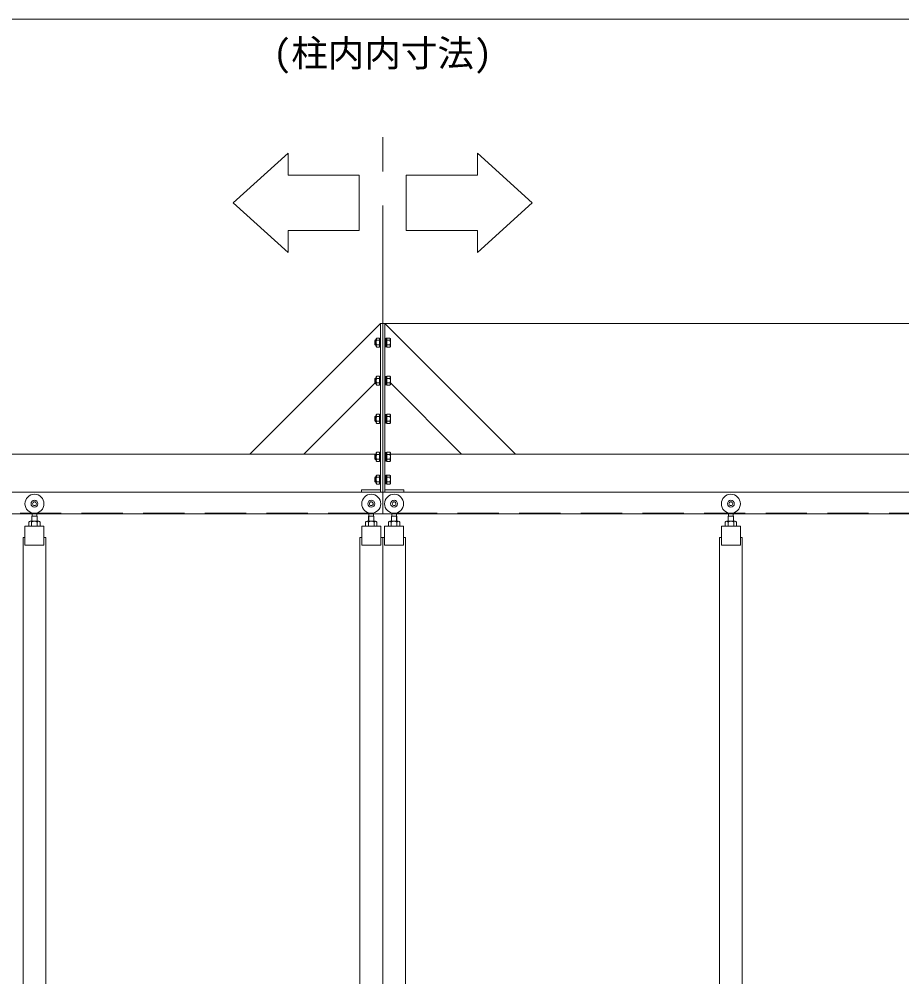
# Model space of a CAD drawing. Units: millimetres, scale not verified. Extents: x -10062 to 10062, y -16938 to 16938.
# Drawn here: x -4318 to -1998, y 9351 to 11868 of the extents above; entities that cross this region are included whole.
import ezdxf
from ezdxf.enums import TextEntityAlignment as Align

# ---------------------------------------------------------------- set-up
doc = ezdxf.new("R2010")
doc.units = ezdxf.units.MM
doc.header["$LTSCALE"] = 90
doc.linetypes.add('CHAIN2', pattern=[12, 9, -1, 1, -1])
doc.linetypes.add('DASHED1', pattern=[1.8, 1.2, -0.6])
for name, color, linetype, lineweight in [('0-6_ﾎﾞﾙﾄ類', 134, 'Continuous', 18), ('0-C_寸法', 134, 'Continuous', 18), ('1-1_中央走行棒', 134, 'Continuous', 18), ('1-2_中央走行棒右', 134, 'Continuous', 18), ('1-3_中央走行棒左', 134, 'Continuous', 18), ('1-6_通芯', 134, 'CHAIN2', 18), ('1-B_文字', 134, 'Continuous', 18), ('2-1_連結用梁36', 134, 'Continuous', 18)]:
    doc.layers.add(name, color=color, linetype=linetype, lineweight=lineweight)
doc.styles.add('ＭＳ ゴシック', font='')
doc.styles.get('ＭＳ ゴシック').set_extended_font_data('MS Gothic')

msp = doc.modelspace()

# ---------------------------------------------------------------- linework, layer by layer
at = {"layer": '0-6_ﾎﾞﾙﾄ類'}
for p, q in [((-3381.2, 11024.5), (-3383.2, 11022.5)), ((-3379.8, 11023.3), (-3382.4, 11023.3)), ((-3381.2, 11010.5), (-3381.2, 11024.5)), ((-3379.8, 11024.5), (-3381.2, 11024.5)), ((-3379.8, 11028), (-3378.18, 11029.63)), ((-3379.8, 11007), (-3379.8, 11028)), ((-3378.18, 11023.56), (-3370.8, 11023.56)), ((-3343.82, 11023.56), (-3351.2, 11023.56)), ((-3383.2, 11012.5), (-3383.2, 11022.5)), ((-3381.2, 11010.5), (-3383.2, 11012.5)), ((-3379.8, 11011.7), (-3382.4, 11011.7)), ((-3379.8, 11010.5), (-3381.2, 11010.5)), ((-3379.8, 11007), (-3378.18, 11005.38)), ((-3378.18, 11011.44), (-3370.8, 11011.44)), ((-3351.2, 11018.3), (-3354.2, 11017.5)), ((-3351.2, 11017.5), (-3354.2, 11016.69)), ((-3343.82, 11011.44), (-3351.2, 11011.44)), ((-3342.2, 11007), (-3343.82, 11005.38)), ((-3381.2, 10924.5), (-3383.2, 10922.5)), ((-3383.2, 10912.5), (-3383.2, 10922.5)), ((-3379.8, 10923.3), (-3382.4, 10923.3)), ((-3381.2, 10910.5), (-3381.2, 10924.5)), ((-3379.8, 10924.5), (-3381.2, 10924.5)), ((-3379.8, 10928), (-3378.18, 10929.63)), ((-3379.8, 10907), (-3379.8, 10928)), ((-3378.18, 10923.56), (-3370.8, 10923.56)), ((-3343.82, 10923.56), (-3351.2, 10923.56)), ((-3381.2, 10910.5), (-3383.2, 10912.5)), ((-3379.8, 10911.7), (-3382.4, 10911.7)), ((-3379.8, 10910.5), (-3381.2, 10910.5)), ((-3379.8, 10907), (-3378.18, 10905.37)), ((-3378.18, 10911.44), (-3370.8, 10911.44)), ((-3351.2, 10918.31), (-3354.2, 10917.5)), ((-3351.2, 10917.5), (-3354.2, 10916.69)), ((-3343.82, 10911.44), (-3351.2, 10911.44)), ((-3342.2, 10907), (-3343.82, 10905.37)), ((-3381.2, 10824.5), (-3383.2, 10822.5)), ((-3383.2, 10812.5), (-3383.2, 10822.5)), ((-3379.8, 10823.3), (-3382.4, 10823.3)), ((-3381.2, 10810.5), (-3381.2, 10824.5)), ((-3379.8, 10824.5), (-3381.2, 10824.5)), ((-3379.8, 10828), (-3378.18, 10829.63)), ((-3379.8, 10807), (-3379.8, 10828)), ((-3378.18, 10823.56), (-3370.8, 10823.56)), ((-3343.82, 10823.56), (-3351.2, 10823.56)), ((-3381.2, 10810.5), (-3383.2, 10812.5)), ((-3379.8, 10811.7), (-3382.4, 10811.7)), ((-3379.8, 10810.5), (-3381.2, 10810.5)), ((-3379.8, 10807), (-3378.18, 10805.37)), ((-3378.18, 10811.44), (-3370.8, 10811.44)), ((-3351.2, 10818.31), (-3354.2, 10817.5)), ((-3351.2, 10817.5), (-3354.2, 10816.69)), ((-3343.82, 10811.44), (-3351.2, 10811.44)), ((-3342.2, 10807), (-3343.82, 10805.37)), ((-3381.2, 10724.5), (-3383.2, 10722.5)), ((-3383.2, 10712.5), (-3383.2, 10722.5)), ((-3379.8, 10723.3), (-3382.4, 10723.3)), ((-3381.2, 10710.5), (-3381.2, 10724.5)), ((-3379.8, 10724.5), (-3381.2, 10724.5)), ((-3379.8, 10728), (-3378.18, 10729.62)), ((-3379.8, 10707), (-3379.8, 10728)), ((-3378.18, 10723.56), (-3370.8, 10723.56)), ((-3343.82, 10723.56), (-3351.2, 10723.56)), ((-3381.2, 10710.5), (-3383.2, 10712.5)), ((-3379.8, 10711.7), (-3382.4, 10711.7)), ((-3379.8, 10710.5), (-3381.2, 10710.5)), ((-3379.8, 10707), (-3378.18, 10705.37)), ((-3378.18, 10711.44), (-3370.8, 10711.44)), ((-3351.2, 10718.31), (-3354.2, 10717.5)), ((-3351.2, 10717.5), (-3354.2, 10716.7)), ((-3343.82, 10711.44), (-3351.2, 10711.44)), ((-3342.2, 10707), (-3343.82, 10705.37)), ((-3381.2, 10664.5), (-3383.2, 10662.5)), ((-3383.2, 10652.5), (-3383.2, 10662.5)), ((-3381.2, 10650.5), (-3383.2, 10652.5)), ((-3379.8, 10663.3), (-3382.4, 10663.3)), ((-3379.8, 10651.7), (-3382.4, 10651.7)), ((-3381.2, 10650.5), (-3381.2, 10664.5)), ((-3379.8, 10664.5), (-3381.2, 10664.5)), ((-3379.8, 10650.5), (-3381.2, 10650.5)), ((-3379.8, 10668), (-3378.18, 10669.63)), ((-3379.8, 10647), (-3379.8, 10668)), ((-3379.8, 10647), (-3378.18, 10645.38)), ((-3378.18, 10663.56), (-3370.8, 10663.56)), ((-3378.18, 10651.44), (-3370.8, 10651.44)), ((-3351.2, 10658.3), (-3354.2, 10657.5)), ((-3351.2, 10657.5), (-3354.2, 10656.69)), ((-3343.82, 10663.56), (-3351.2, 10663.56)), ((-3343.82, 10651.44), (-3351.2, 10651.44)), ((-3342.2, 10647), (-3343.82, 10645.38))]:
    msp.add_line(p, q, dxfattribs=at)
for points in [[(-3378.18, 11029.63), (-3370.8, 11029.63), (-3370.8, 11005.38), (-3378.18, 11005.38)], [(-3343.82, 11029.63), (-3351.2, 11029.63), (-3351.2, 11005.38), (-3343.82, 11005.38)], [(-3342.2, 11007), (-3342.2, 11028), (-3343.82, 11029.63)], [(-3378.18, 10929.63), (-3370.8, 10929.63), (-3370.8, 10905.37), (-3378.18, 10905.37)], [(-3343.82, 10929.63), (-3351.2, 10929.63), (-3351.2, 10905.37), (-3343.82, 10905.37)], [(-3342.2, 10907), (-3342.2, 10928), (-3343.82, 10929.63)], [(-3378.18, 10829.63), (-3370.8, 10829.63), (-3370.8, 10805.37), (-3378.18, 10805.37)], [(-3343.82, 10829.63), (-3351.2, 10829.63), (-3351.2, 10805.37), (-3343.82, 10805.37)], [(-3342.2, 10807), (-3342.2, 10828), (-3343.82, 10829.63)], [(-3378.18, 10729.62), (-3370.8, 10729.62), (-3370.8, 10705.37), (-3378.18, 10705.37)], [(-3343.82, 10729.62), (-3351.2, 10729.62), (-3351.2, 10705.37), (-3343.82, 10705.37)], [(-3342.2, 10707), (-3342.2, 10728), (-3343.82, 10729.62)], [(-3378.18, 10669.63), (-3370.8, 10669.63), (-3370.8, 10645.38), (-3378.18, 10645.38)], [(-3343.82, 10669.63), (-3351.2, 10669.63), (-3351.2, 10645.38), (-3343.82, 10645.38)], [(-3342.2, 10647), (-3342.2, 10668), (-3343.82, 10669.63)]]:
    msp.add_lwpolyline(points, dxfattribs=at)
for points in [[(-3370.8, 11006.5), (-3370.8, 11028.5), (-3368.5, 11028.5), (-3368.5, 11006.5)], [(-3354.2, 11028.5), (-3354.2, 11006.5), (-3356.5, 11006.5), (-3356.5, 11028.5)], [(-3354.2, 11028.85), (-3354.2, 11006.15), (-3351.2, 11006.15), (-3351.2, 11028.85)], [(-3370.8, 10906.5), (-3370.8, 10928.5), (-3368.5, 10928.5), (-3368.5, 10906.5)], [(-3354.2, 10928.5), (-3354.2, 10906.5), (-3356.5, 10906.5), (-3356.5, 10928.5)], [(-3354.2, 10928.85), (-3354.2, 10906.15), (-3351.2, 10906.15), (-3351.2, 10928.85)], [(-3370.8, 10806.5), (-3370.8, 10828.5), (-3368.5, 10828.5), (-3368.5, 10806.5)], [(-3354.2, 10828.5), (-3354.2, 10806.5), (-3356.5, 10806.5), (-3356.5, 10828.5)], [(-3354.2, 10828.85), (-3354.2, 10806.15), (-3351.2, 10806.15), (-3351.2, 10828.85)], [(-3370.8, 10706.5), (-3370.8, 10728.5), (-3368.5, 10728.5), (-3368.5, 10706.5)], [(-3354.2, 10728.5), (-3354.2, 10706.5), (-3356.5, 10706.5), (-3356.5, 10728.5)], [(-3354.2, 10728.85), (-3354.2, 10706.15), (-3351.2, 10706.15), (-3351.2, 10728.85)], [(-3370.8, 10646.5), (-3370.8, 10668.5), (-3368.5, 10668.5), (-3368.5, 10646.5)], [(-3354.2, 10668.5), (-3354.2, 10646.5), (-3356.5, 10646.5), (-3356.5, 10668.5)], [(-3354.2, 10668.85), (-3354.2, 10646.15), (-3351.2, 10646.15), (-3351.2, 10668.85)]]:
    msp.add_lwpolyline(points, close=True, dxfattribs=at)
for centre, radius, start, end in [((-3367.67, 11017.5), 12.12, 150, 210), ((-3375.14, 11026.59), 4.28, 135, 225), ((-3346.86, 11026.59), 4.28, 315, 45), ((-3354.33, 11017.5), 12.12, 330, 30), ((-3375.14, 11008.4), 4.28, 135, 225), ((-3346.86, 11008.4), 4.28, 315, 45), ((-3367.67, 10917.5), 12.12, 150, 210), ((-3375.14, 10926.59), 4.28, 135, 225), ((-3346.86, 10926.59), 4.28, 315, 45), ((-3354.33, 10917.5), 12.12, 330, 30), ((-3375.14, 10908.4), 4.28, 135, 225), ((-3346.86, 10908.4), 4.28, 315, 45), ((-3367.67, 10817.5), 12.12, 150, 210), ((-3375.14, 10826.6), 4.28, 135, 225), ((-3346.86, 10826.6), 4.28, 315, 45), ((-3354.33, 10817.5), 12.12, 330, 30), ((-3375.14, 10808.41), 4.28, 135, 225), ((-3346.86, 10808.41), 4.28, 315, 45), ((-3367.67, 10717.5), 12.12, 150, 210), ((-3375.14, 10726.6), 4.28, 135, 225), ((-3346.86, 10726.6), 4.28, 315, 45), ((-3354.33, 10717.5), 12.12, 330, 30), ((-3375.14, 10708.41), 4.28, 135, 225), ((-3346.86, 10708.41), 4.28, 315, 45), ((-3367.67, 10657.5), 12.12, 150, 210), ((-3375.14, 10666.59), 4.28, 135, 225), ((-3375.14, 10648.4), 4.28, 135, 225), ((-3346.86, 10666.59), 4.28, 315, 45), ((-3354.33, 10657.5), 12.12, 330, 30), ((-3346.86, 10648.4), 4.28, 315, 45)]:
    msp.add_arc(centre, radius, start, end, dxfattribs=at)
at = {"layer": '0-C_寸法'}
for p, q in [((-6907.5, 11867.5), (182.5, 11867.5)), ((-3361.5, 11067.5), (1138.5, 11067.5))]:
    msp.add_line(p, q, dxfattribs=at)
at = {"layer": '1-1_中央走行棒'}
for p, q in [((-4283.75, 10561.1), (-4283.75, 10569.9)), ((-4271.25, 10561.1), (-4271.25, 10569.9)), ((-2453.75, 10561.1), (-2453.75, 10569.9)), ((-2441.25, 10561.1), (-2441.25, 10569.9)), ((-4288.63, 10548.06), (-4266.38, 10548.06)), ((-4288.63, 10548.06), (-4285, 10548.06)), ((-4285.44, 10548.06), (-4285.44, 10548.1)), ((-4285, 10546.06), (-4285, 10535.06)), ((-4284.2, 10548.06), (-4284.2, 10561.1)), ((-4270.8, 10548.06), (-4270.8, 10561.1)), ((-4270, 10548.06), (-4266.38, 10548.06)), ((-4270, 10546.06), (-4270, 10535.06)), ((-4269.56, 10548.06), (-4269.56, 10548.1)), ((-2436.37, 10548.06), (-2458.63, 10548.06)), ((-2455, 10548.06), (-2458.63, 10548.06)), ((-2455.43, 10548.06), (-2455.43, 10548.1)), ((-2455, 10546.06), (-2455, 10535.06)), ((-2454.2, 10548.06), (-2454.2, 10561.1)), ((-2440.8, 10548.06), (-2440.8, 10561.1)), ((-2436.37, 10548.06), (-2440, 10548.06)), ((-2440, 10546.06), (-2440, 10535.06)), ((-2439.57, 10548.06), (-2439.57, 10548.1))]:
    msp.add_line(p, q, dxfattribs=at)
for points in [[(-4262.75, 10546.06), (-4262.75, 10535.06), (-4292.25, 10535.06), (-4292.25, 10546.06)], [(-4285.44, 10548.1), (-4284.5, 10548.1), (-4284.5, 10561.1), (-4277.5, 10561.1)], [(-4269.56, 10548.1), (-4270.5, 10548.1), (-4270.5, 10561.1), (-4277.5, 10561.1)], [(-2462.25, 10546.06), (-2462.25, 10535.06), (-2432.75, 10535.06), (-2432.75, 10546.06)], [(-2455.43, 10548.1), (-2454.5, 10548.1), (-2454.5, 10561.1), (-2447.5, 10561.1)], [(-2439.57, 10548.1), (-2440.5, 10548.1), (-2440.5, 10561.1), (-2447.5, 10561.1)], [(-4302.5, 10505.06), (-4307.5, 10505.06), (-4307.5, 9173.06)], [(-4247.5, 9173.06), (-4247.5, 10505.06), (-4252.5, 10505.06)], [(-2477.5, 9173.06), (-2477.5, 10505.06), (-2472.5, 10505.06)], [(-2422.5, 10505.06), (-2417.5, 10505.06), (-2417.5, 9173.06)]]:
    msp.add_lwpolyline(points, dxfattribs=at)
for points in [[(-4302.5, 10485.06), (-4252.5, 10485.06), (-4252.5, 10535.06), (-4302.5, 10535.06)], [(-2422.5, 10485.06), (-2472.5, 10485.06), (-2472.5, 10535.06), (-2422.5, 10535.06)]]:
    msp.add_lwpolyline(points, close=True, dxfattribs=at)
for centre, radius in [((-4277.5, 10594.1), 25), ((-4277.5, 10594.1), 9), ((-4277.5, 10594.1), 5), ((-2447.5, 10594.1), 25), ((-2447.5, 10594.1), 9), ((-2447.5, 10594.1), 5)]:
    msp.add_circle(centre, radius, dxfattribs=at)
for centre, radius, start, end in [((-4288.63, 10543.78), 4.28, 32.227, 147.773), ((-4277.5, 10533), 15.07, 60.137, 119.863), ((-4266.38, 10543.78), 4.28, 32.227, 147.773), ((-2458.63, 10543.78), 4.28, 32.227, 147.773), ((-2447.5, 10533), 15.07, 60.137, 119.863), ((-2436.37, 10543.78), 4.28, 32.227, 147.773)]:
    msp.add_arc(centre, radius, start, end, dxfattribs=at)
at = {"layer": '1-2_中央走行棒右'}
for p, q in [((-3338.75, 10561.1), (-3338.75, 10569.9)), ((-3326.25, 10561.1), (-3326.25, 10569.9)), ((-3343.63, 10548.06), (-3321.38, 10548.06)), ((-3343.63, 10548.06), (-3340, 10548.06)), ((-3340.44, 10548.06), (-3340.44, 10548.1)), ((-3340, 10546.06), (-3340, 10535.06)), ((-3339.2, 10548.06), (-3339.2, 10561.1)), ((-3325.8, 10548.06), (-3325.8, 10561.1)), ((-3325, 10548.06), (-3321.38, 10548.06)), ((-3325, 10546.06), (-3325, 10535.06)), ((-3324.56, 10548.06), (-3324.56, 10548.1))]:
    msp.add_line(p, q, dxfattribs=at)
for points in [[(-3317.75, 10546.06), (-3317.75, 10535.06), (-3347.25, 10535.06), (-3347.25, 10546.06)], [(-3340.44, 10548.1), (-3339.5, 10548.1), (-3339.5, 10561.1), (-3332.5, 10561.1)], [(-3324.56, 10548.1), (-3325.5, 10548.1), (-3325.5, 10561.1), (-3332.5, 10561.1)], [(-3357.5, 10505.06), (-3362.5, 10505.06), (-3362.5, 9085.06)], [(-3302.5, 9173.06), (-3302.5, 10505.06), (-3307.5, 10505.06)]]:
    msp.add_lwpolyline(points, dxfattribs=at)
msp.add_lwpolyline([(-3357.5, 10485.06), (-3307.5, 10485.06), (-3307.5, 10535.06), (-3357.5, 10535.06)], close=True, dxfattribs=at)
for radius in [25, 9, 5]:
    msp.add_circle((-3332.5, 10594.1), radius, dxfattribs=at)
for centre, radius, start, end in [((-3343.63, 10543.78), 4.28, 32.227, 147.773), ((-3332.5, 10533), 15.07, 60.137, 119.863), ((-3321.38, 10543.78), 4.28, 32.227, 147.773)]:
    msp.add_arc(centre, radius, start, end, dxfattribs=at)
at = {"layer": '1-3_中央走行棒左'}
for p, q in [((-3398.75, 10561.1), (-3398.75, 10569.9)), ((-3386.25, 10561.1), (-3386.25, 10569.9)), ((-3403.63, 10548.06), (-3381.37, 10548.06)), ((-3403.63, 10548.06), (-3400, 10548.06)), ((-3400.43, 10548.06), (-3400.43, 10548.1)), ((-3400, 10546.06), (-3400, 10535.06)), ((-3399.2, 10548.06), (-3399.2, 10561.1)), ((-3385.8, 10548.06), (-3385.8, 10561.1)), ((-3385, 10548.06), (-3381.37, 10548.06)), ((-3385, 10546.06), (-3385, 10535.06)), ((-3384.57, 10548.06), (-3384.57, 10548.1))]:
    msp.add_line(p, q, dxfattribs=at)
for points in [[(-3377.75, 10546.06), (-3377.75, 10535.06), (-3407.25, 10535.06), (-3407.25, 10546.06)], [(-3400.43, 10548.1), (-3399.5, 10548.1), (-3399.5, 10561.1), (-3392.5, 10561.1)], [(-3384.57, 10548.1), (-3385.5, 10548.1), (-3385.5, 10561.1), (-3392.5, 10561.1)], [(-3417.5, 10505.06), (-3422.5, 10505.06), (-3422.5, 9173.06)], [(-3362.5, 9085.06), (-3362.5, 10505.06), (-3367.5, 10505.06)]]:
    msp.add_lwpolyline(points, dxfattribs=at)
msp.add_lwpolyline([(-3417.5, 10485.06), (-3367.5, 10485.06), (-3367.5, 10535.06), (-3417.5, 10535.06)], close=True, dxfattribs=at)
for radius in [25, 9, 5]:
    msp.add_circle((-3392.5, 10594.1), radius, dxfattribs=at)
for centre, radius, start, end in [((-3403.63, 10543.78), 4.28, 32.227, 147.773), ((-3392.5, 10533), 15.07, 60.137, 119.863), ((-3381.37, 10543.78), 4.28, 32.227, 147.773)]:
    msp.add_arc(centre, radius, start, end, dxfattribs=at)
at = {"layer": '1-6_通芯'}
msp.add_line((-3362.5, 10567.5), (-3362.5, 11595.07), dxfattribs=at)
at = {"layer": '1-B_文字'}
for points in [[(-3755.66, 11384.96), (-3611.25, 11515.73), (-3611.25, 11457.83), (-3424.61, 11457.83), (-3424.61, 11311.81), (-3611.25, 11311.81), (-3611.25, 11253.91)], [(-2969.33, 11384.96), (-3113.75, 11515.73), (-3113.75, 11457.83), (-3300.39, 11457.83), (-3300.39, 11311.81), (-3113.75, 11311.81), (-3113.75, 11253.91)]]:
    msp.add_lwpolyline(points, close=True, dxfattribs=at)
at = {"layer": '2-1_連結用梁36', "linetype": 'DASHED1'}
for p in [(-6907.5, 10569.1), (182.5, 10569.1)]:
    msp.add_line(p, (-3362.5, 10569.1), dxfattribs=at)
at = {"layer": '2-1_連結用梁36'}
for points in [[(-3368.5, 10926.08), (-3368.5, 11067.5), (-3711.45, 10724.55), (-3570.02, 10724.55), (-3382.64, 10911.94)], [(-3356.5, 10926.08), (-3356.5, 11067.5), (-3013.55, 10724.55), (-3154.98, 10724.55), (-3342.2, 10911.78)], [(-7062.5, 10624.5), (-7062.5, 10724.5), (-3381.2, 10724.5)], [(-3368.5, 10724.5), (-3368.5, 10624.5), (-6662.5, 10624.5)], [(-3356.5, 10724.5), (-3356.5, 10624.5), (-62.5, 10624.5)], [(337.5, 10624.5), (337.5, 10724.5), (-3342.2, 10724.5)], [(-6662.5, 10624.5), (-3362.5, 10624.5), (-3362.5, 10567.5), (-6719.5, 10567.5)], [(-62.5, 10624.5), (-3362.5, 10624.5), (-3362.5, 10567.5), (-5.5, 10567.5)]]:
    msp.add_lwpolyline(points, dxfattribs=at)
for points in [[(-3362.5, 10624.5), (-3368.5, 10624.5), (-3368.5, 11067.5), (-3362.5, 11067.5)], [(-3362.5, 10624.5), (-3356.5, 10624.5), (-3356.5, 11067.5), (-3362.5, 11067.5)], [(-3418.5, 10624.5), (-3418.5, 10630.5), (-3368.5, 10630.5), (-3368.5, 10624.5)], [(-3306.5, 10624.5), (-3306.5, 10630.5), (-3356.5, 10630.5), (-3356.5, 10624.5)]]:
    msp.add_lwpolyline(points, close=True, dxfattribs=at)

# ---------------------------------------------------------------- texts
at = {"layer": '0-C_寸法', "style": 'ＭＳ ゴシック'}
msp.add_text('(柱内内寸法)', height=70.38, dxfattribs=at).set_placement((-3650.5, 11721.9), align=Align.BOTTOM_LEFT)

doc.saveas('drawing.dxf')
